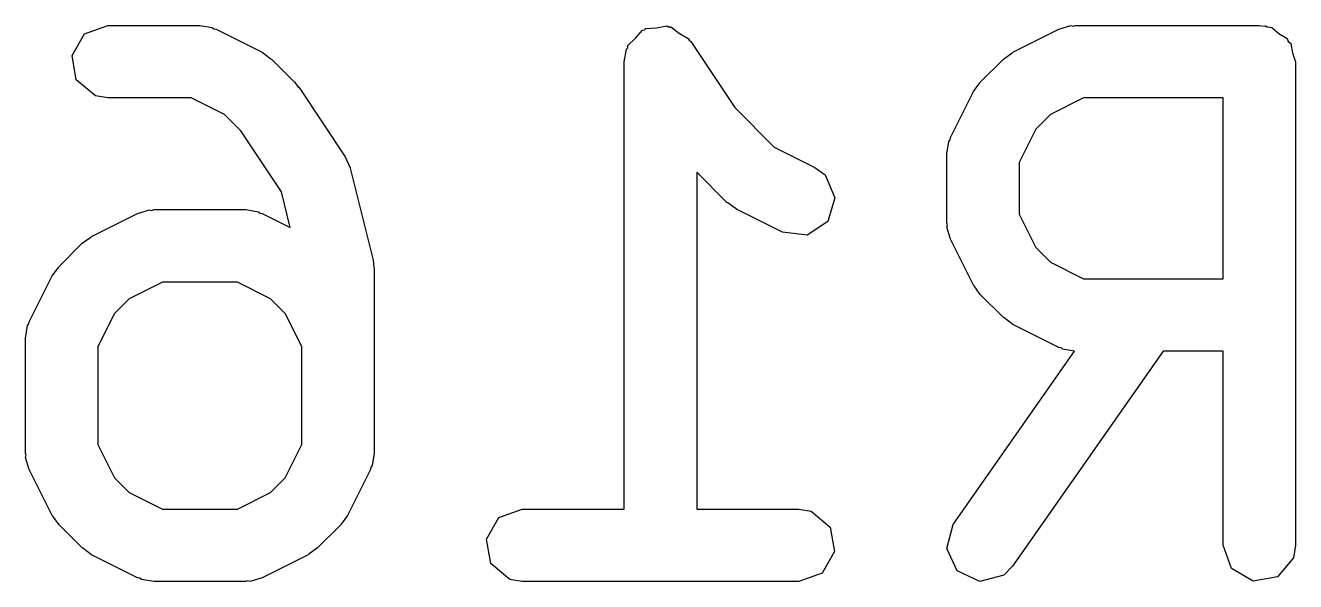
# Model space of a CAD drawing. Extents: x -4.4 to 79.2, y -59.9 to -10.8.
# Drawn here: x -4.365 to -1.739, y -11.924 to -10.774 of the extents above; entities that cross this region are included whole.
import ezdxf

# ---------------------------------------------------------------- set-up
doc = ezdxf.new("R2010")
doc.units = 0
doc.layers.add('BLACK', color=7, linetype='CONTINUOUS')

msp = doc.modelspace()

# ---------------------------------------------------------------- linework, layer by layer
at = {"layer": 'BLACK', "linetype": 'CONTINUOUS'}
for p, q in [((-4.268628, -10.836394), (-4.242976, -10.791965)), ((-4.242976, -10.791965), (-4.194767, -10.774418)), ((-4.194767, -10.774418), (-4.004291, -10.774418)), ((-4.004291, -10.774418), (-3.978639, -10.778941)), ((-3.978639, -10.778941), (-3.975203, -10.781823)), ((-3.975203, -10.781823), (-3.97075, -10.782336)), ((-3.97075, -10.782336), (-3.875512, -10.829955)), ((-3.103402, -10.801141), (-3.08941, -10.784466)), ((-3.08941, -10.784466), (-3.085162, -10.783717)), ((-3.085162, -10.783717), (-3.082044, -10.780738)), ((-3.082044, -10.780738), (-3.060323, -10.779337)), ((-3.060323, -10.779337), (-3.038886, -10.775557)), ((-3.038886, -10.775557), (-3.03515, -10.777713)), ((-3.03515, -10.777713), (-3.030848, -10.777436)), ((-3.030848, -10.777436), (-3.013306, -10.790325)), ((-3.013306, -10.790325), (-2.994457, -10.801209)), ((-2.323546, -10.829955), (-2.228308, -10.782336)), ((-2.228308, -10.782336), (-2.203342, -10.77491)), ((-2.203342, -10.77491), (-2.19898, -10.775951)), ((-2.19898, -10.775951), (-2.194767, -10.774418)), ((-2.194767, -10.774418), (-1.813815, -10.774418)), ((-1.813815, -10.774418), (-1.804073, -10.776135)), ((-1.804073, -10.776135), (-1.800791, -10.775557)), ((-1.800791, -10.775557), (-1.797905, -10.777223)), ((-1.797905, -10.777223), (-1.788163, -10.778941)), ((-1.788163, -10.778941), (-1.773235, -10.791466)), ((-1.773235, -10.791466), (-1.756362, -10.801209)), ((-3.119615, -10.820462), (-3.119141, -10.816176)), ((-3.119141, -10.816176), (-3.103402, -10.801141)), ((-2.994457, -10.801209), (-2.992982, -10.80526)), ((-2.992982, -10.80526), (-2.989506, -10.807815)), ((-2.989506, -10.807815), (-2.898387, -10.944493)), ((-1.756362, -10.801209), (-1.754047, -10.807567)), ((-1.754047, -10.807567), (-1.748863, -10.811918)), ((-1.748863, -10.811918), (-1.745478, -10.831109)), ((-4.259719, -10.886918), (-4.268628, -10.836394)), ((-3.875512, -10.829955), (-3.857501, -10.843313)), ((-3.857501, -10.843313), (-3.85602, -10.844004)), ((-3.85602, -10.844004), (-3.808401, -10.891623)), ((-3.12691, -10.849418), (-3.122387, -10.823766)), ((-3.122387, -10.823766), (-3.119615, -10.820462)), ((-2.390657, -10.891623), (-2.343038, -10.844004)), ((-2.343038, -10.844004), (-2.324671, -10.831144)), ((-2.324671, -10.831144), (-2.323546, -10.829955)), ((-1.745478, -10.831109), (-1.738815, -10.849418)), ((-3.12691, -11.774418), (-3.12691, -10.849418)), ((-1.738815, -10.849418), (-1.738815, -11.849418)), ((-4.220419, -10.919895), (-4.259719, -10.886918)), ((-3.808401, -10.891623), (-3.801847, -10.900982)), ((-2.404706, -10.911115), (-2.391347, -10.893104)), ((-2.391347, -10.893104), (-2.390657, -10.891623)), ((-4.194767, -10.924418), (-4.220419, -10.919895)), ((-4.021996, -10.924418), (-4.194767, -10.924418)), ((-3.95348, -10.958676), (-4.021996, -10.924418)), ((-3.801847, -10.900982), (-3.79903, -10.903053)), ((-3.79903, -10.903053), (-3.703792, -11.045911)), ((-2.452325, -11.006353), (-2.404706, -10.911115)), ((-2.177062, -10.924418), (-2.245578, -10.958676)), ((-1.888815, -10.924418), (-2.177062, -10.924418)), ((-1.888815, -11.298227), (-1.888815, -10.924418)), ((-2.898387, -10.944493), (-2.817007, -11.025874)), ((-3.91972, -10.992436), (-3.95348, -10.958676)), ((-2.245578, -10.958676), (-2.275985, -10.989083)), ((-3.835806, -11.118307), (-3.91972, -10.992436)), ((-2.275985, -10.989083), (-2.310243, -11.057599)), ((-2.817007, -11.025874), (-2.732655, -11.06805)), ((-2.460243, -11.039894), (-2.45572, -11.014242)), ((-2.45572, -11.014242), (-2.452837, -11.010806)), ((-2.452837, -11.010806), (-2.452325, -11.006353)), ((-3.703792, -11.045911), (-3.693674, -11.068967)), ((-2.460243, -11.182751), (-2.460243, -11.039894)), ((-3.693674, -11.068967), (-3.693435, -11.069323)), ((-3.693435, -11.069323), (-3.645816, -11.259799)), ((-2.914467, -11.140546), (-2.97691, -11.078103)), ((-2.97691, -11.078103), (-2.97691, -11.774418)), ((-2.732655, -11.06805), (-2.711734, -11.083567)), ((-2.310243, -11.057599), (-2.310243, -11.165046)), ((-2.711734, -11.083567), (-2.691331, -11.130638)), ((-3.817282, -11.192403), (-3.835806, -11.118307)), ((-2.691331, -11.130638), (-2.705958, -11.179813)), ((-4.13307, -11.163288), (-4.108104, -11.155862)), ((-4.108104, -11.155862), (-4.103742, -11.156903)), ((-4.103742, -11.156903), (-4.099529, -11.15537)), ((-4.099529, -11.15537), (-3.909053, -11.15537)), ((-3.909053, -11.15537), (-3.883401, -11.159893)), ((-3.883401, -11.159893), (-3.879965, -11.162775)), ((-2.912985, -11.141236), (-2.914467, -11.140546)), ((-2.894975, -11.154595), (-2.912985, -11.141236)), ((-2.799737, -11.202214), (-2.894975, -11.154595)), ((-4.228308, -11.210907), (-4.13307, -11.163288)), ((-3.879965, -11.162775), (-3.875512, -11.163288)), ((-3.875512, -11.163288), (-3.817282, -11.192403)), ((-2.705958, -11.179813), (-2.748771, -11.208079)), ((-2.458709, -11.186964), (-2.460243, -11.182751)), ((-2.459751, -11.191325), (-2.458709, -11.186964)), ((-2.310243, -11.165046), (-2.275985, -11.233562)), ((-4.2478, -11.224956), (-4.229433, -11.212096)), ((-4.229433, -11.212096), (-4.228308, -11.210907)), ((-2.748771, -11.208079), (-2.799737, -11.202214)), ((-2.452325, -11.216292), (-2.459751, -11.191325)), ((-4.295419, -11.272575), (-4.2478, -11.224956)), ((-2.404706, -11.31153), (-2.452325, -11.216292)), ((-2.275985, -11.233562), (-2.245578, -11.263969)), ((-3.645816, -11.259799), (-3.644762, -11.274731)), ((-2.245578, -11.263969), (-2.177062, -11.298227)), ((-4.357087, -11.387305), (-4.309468, -11.292067)), ((-4.309468, -11.292067), (-4.296109, -11.274056)), ((-4.296109, -11.274056), (-4.295419, -11.272575)), ((-3.644762, -11.274731), (-3.643577, -11.277989)), ((-3.643577, -11.277989), (-3.643577, -11.658941)), ((-4.081824, -11.30537), (-4.15034, -11.339628)), ((-3.926758, -11.30537), (-4.081824, -11.30537)), ((-3.858242, -11.339628), (-3.926758, -11.30537)), ((-2.403516, -11.312655), (-2.404706, -11.31153)), ((-2.390657, -11.331022), (-2.403516, -11.312655)), ((-2.177062, -11.298227), (-1.888815, -11.298227)), ((-4.15034, -11.339628), (-4.180747, -11.370035)), ((-3.827835, -11.370035), (-3.858242, -11.339628)), ((-2.343038, -11.378641), (-2.390657, -11.331022)), ((-4.180747, -11.370035), (-4.215005, -11.438551)), ((-3.793577, -11.438551), (-3.827835, -11.370035)), ((-4.365005, -11.420846), (-4.360482, -11.395194)), ((-4.360482, -11.395194), (-4.357599, -11.391758)), ((-4.357599, -11.391758), (-4.357087, -11.387305)), ((-2.341556, -11.379332), (-2.343038, -11.378641)), ((-2.323546, -11.39269), (-2.341556, -11.379332)), ((-2.228308, -11.440309), (-2.323546, -11.39269)), ((-4.365005, -11.658941), (-4.365005, -11.420846)), ((-4.215005, -11.438551), (-4.215005, -11.641236)), ((-3.793577, -11.641236), (-3.793577, -11.438551)), ((-2.446685, -11.806408), (-2.195827, -11.448039)), ((-2.012861, -11.448227), (-2.323801, -11.892428)), ((-2.223854, -11.440821), (-2.228308, -11.440309)), ((-2.220419, -11.443704), (-2.223854, -11.440821)), ((-2.195827, -11.448039), (-2.220419, -11.443704)), ((-1.888815, -11.448227), (-2.012861, -11.448227)), ((-1.888815, -11.849418), (-1.888815, -11.448227)), ((-4.363471, -11.663154), (-4.365005, -11.658941)), ((-4.215005, -11.641236), (-4.180746, -11.709752)), ((-3.827835, -11.709752), (-3.793577, -11.641236)), ((-3.643577, -11.658941), (-3.6481, -11.684593)), ((-4.364513, -11.667515), (-4.363471, -11.663154)), ((-4.357087, -11.692482), (-4.364513, -11.667515)), ((-3.6481, -11.684593), (-3.650982, -11.688028)), ((-4.309468, -11.78772), (-4.357087, -11.692482)), ((-4.180746, -11.709752), (-4.150339, -11.74016)), ((-3.858242, -11.74016), (-3.827835, -11.709752)), ((-3.651495, -11.692482), (-3.699114, -11.78772)), ((-3.650982, -11.688028), (-3.651495, -11.692482)), ((-4.150339, -11.74016), (-4.081824, -11.774418)), ((-3.926758, -11.774418), (-3.858242, -11.74016)), ((-4.308279, -11.788845), (-4.309468, -11.78772)), ((-4.29542, -11.807211), (-4.308279, -11.788845)), ((-4.081824, -11.774418), (-3.926758, -11.774418)), ((-3.699114, -11.78772), (-3.712472, -11.80573)), ((-3.385833, -11.791965), (-3.337624, -11.774418)), ((-3.337624, -11.774418), (-3.12691, -11.774418)), ((-2.97691, -11.774418), (-2.766196, -11.774418)), ((-2.766196, -11.774418), (-2.740544, -11.778941)), ((-2.740544, -11.778941), (-2.701244, -11.811918)), ((-4.247801, -11.854831), (-4.29542, -11.807211)), ((-3.713163, -11.807212), (-3.760781, -11.854831)), ((-3.712472, -11.80573), (-3.713163, -11.807212)), ((-3.411485, -11.836394), (-3.385833, -11.791965)), ((-2.701244, -11.811918), (-2.692335, -11.862442)), ((-2.459956, -11.855965), (-2.446685, -11.806408)), ((-3.402576, -11.886918), (-3.411485, -11.836394)), ((-4.246319, -11.855521), (-4.247801, -11.854831)), ((-4.228308, -11.868881), (-4.246319, -11.855521)), ((-4.13307, -11.9165), (-4.228308, -11.868881)), ((-3.780274, -11.868881), (-3.875512, -11.9165)), ((-3.779149, -11.867693), (-3.780274, -11.868881)), ((-3.760781, -11.854831), (-3.779149, -11.867693)), ((-2.692335, -11.862442), (-2.717987, -11.906871)), ((-2.438269, -11.902459), (-2.459956, -11.855965)), ((-1.871268, -11.897627), (-1.888815, -11.849418)), ((-1.738815, -11.849418), (-1.743338, -11.87507)), ((-3.363276, -11.919895), (-3.402576, -11.886918)), ((-2.323801, -11.892428), (-2.342216, -11.910849)), ((-1.743338, -11.87507), (-1.776315, -11.91437)), ((-4.128616, -11.917012), (-4.13307, -11.9165)), ((-4.125181, -11.919895), (-4.128616, -11.917012)), ((-4.099529, -11.924418), (-4.125181, -11.919895)), ((-3.904839, -11.922884), (-3.909053, -11.924418)), ((-3.900479, -11.923926), (-3.904839, -11.922884)), ((-3.875512, -11.9165), (-3.900479, -11.923926)), ((-3.337624, -11.924418), (-3.363276, -11.919895)), ((-2.717987, -11.906871), (-2.766196, -11.924418)), ((-2.391769, -11.924134), (-2.438269, -11.902459)), ((-2.342216, -11.910849), (-2.391769, -11.924134)), ((-1.826839, -11.923279), (-1.871268, -11.897627)), ((-1.776315, -11.91437), (-1.826839, -11.923279)), ((-3.909053, -11.924418), (-4.099529, -11.924418)), ((-2.766196, -11.924418), (-3.337624, -11.924418))]:
    msp.add_line(p, q, dxfattribs=at)

doc.saveas('drawing.dxf')
